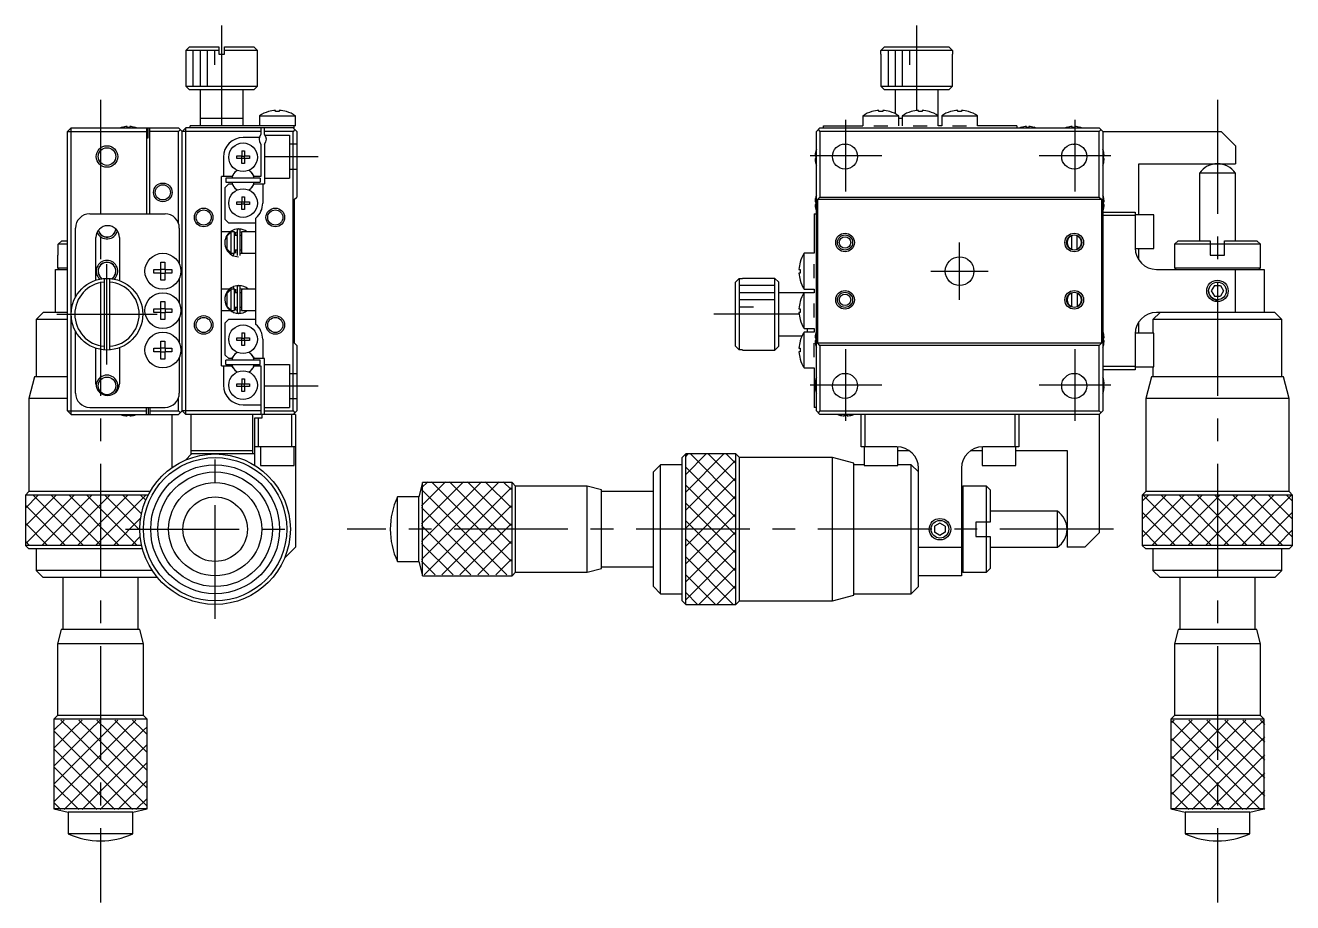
# Model space of a CAD drawing. Extents: x -3 to 367, y -8 to 251.
# Drawn here: x 190 to 366.9, y 64.9 to 187.3 of the extents above; entities that cross this region are included whole.
import ezdxf

# ---------------------------------------------------------------- set-up
doc = ezdxf.new("R2010")
doc.units = 0
doc.header["$LTSCALE"] = 0.5
doc.linetypes.add('CENTER', pattern=[50.8, 31.75, -6.35, 6.35, -6.35])
doc.linetypes.add('DASHED', pattern=[19.05, 12.7, -6.35])
for name, color, linetype in [('MSM_CENTER', 1, 'CENTER'), ('MSM_CONTINUOUS', 7, 'CONTINUOUS'), ('MSM_DASHED', 4, 'DASHED'), ('MSM_NARROW', 5, 'CONTINUOUS')]:
    doc.layers.add(name, color=color, linetype=linetype)

msp = doc.modelspace()

# ---------------------------------------------------------------- linework, layer by layer
at = {"layer": 'MSM_CENTER'}
for p, q in [((217.4, 187.35), (217.4, 173.35)), ((314.45, 187.35), (314.45, 175.464572)), ((200.5, 176.95), (200.5, 64.95)), ((356.45, 176.95), (356.45, 64.95)), ((304.575, 164.175), (304.575, 174.175)), ((336.575, 164.175), (336.575, 174.175)), ((223.4, 169.05), (230.9, 169.05)), ((299.575, 169.175), (309.575, 169.175)), ((331.575, 169.175), (341.575, 169.175)), ((320.45, 149.05), (320.45, 157.05)), ((201.4, 140.05), (201.4, 154.05)), ((316.45, 153.05), (324.45, 153.05)), ((194.4, 147.05), (208.4, 147.05)), ((298.027864, 147.05), (286.15, 147.05)), ((304.575, 132.175), (304.575, 142.175)), ((336.575, 132.175), (336.575, 142.175)), ((223.4, 137.05), (230.9, 137.05)), ((299.575, 137.175), (309.575, 137.175)), ((331.575, 137.175), (341.575, 137.175)), ((216.5, 104.55), (216.5, 129.55)), ((204, 117.05), (229, 117.05)), ((341.95, 117.05), (234.95, 117.05))]:
    msp.add_line(p, q, dxfattribs=at)
at = {"layer": 'MSM_CONTINUOUS'}
for p, q in [((212.9, 184.35), (212.4, 183.85)), ((212.9, 184.35), (217, 184.35)), ((217, 184.35), (217, 183.35)), ((217.8, 184.35), (221.9, 184.35)), ((217.8, 183.35), (217.8, 184.35)), ((222.4, 183.85), (221.9, 184.35)), ((309.466026, 183.85), (309.967813, 184.35)), ((309.967813, 184.35), (318.932187, 184.35)), ((318.932187, 184.35), (319.433974, 183.85)), ((217, 183.85), (212.4, 183.85)), ((212.4, 183.85), (212.4, 178.85)), ((217, 183.35), (217.8, 183.35)), ((222.4, 183.85), (217.8, 183.85)), ((222.4, 178.85), (222.4, 183.85)), ((309.45, 183.35), (309.466026, 183.35)), ((309.45, 183.35), (309.45, 178.85)), ((309.466026, 183.35), (309.466026, 183.85)), ((319.433974, 183.85), (309.466026, 183.85)), ((319.433974, 183.85), (319.433974, 183.35)), ((319.433974, 183.35), (319.45, 183.35)), ((319.45, 178.85), (319.45, 183.35)), ((212.4, 178.85), (222.4, 178.85)), ((212.4, 178.85), (212.9, 178.35)), ((221.9, 178.35), (222.4, 178.85)), ((309.45, 178.85), (319.45, 178.85)), ((309.45, 178.85), (309.95, 178.35)), ((318.95, 178.35), (319.45, 178.85)), ((221.9, 178.35), (212.9, 178.35)), ((214.4, 178.35), (214.4, 173.35)), ((220.4, 173.35), (220.4, 178.35)), ((318.95, 178.35), (309.95, 178.35)), ((311.45, 178.35), (311.45, 175.031129)), ((317.45, 173.35), (317.45, 178.35)), ((223.94141, 175.312581), (223.938067, 175.319436)), ((224.94, 175.312581), (224.94, 175.484953)), ((225.46, 175.312581), (224.94, 175.312581)), ((225.46, 175.484953), (225.46, 175.312581)), ((226.461933, 175.319436), (226.45859, 175.312581)), ((308.19141, 175.312581), (308.188067, 175.319436)), ((309.19, 175.312581), (309.19, 175.484953)), ((309.71, 175.312581), (309.19, 175.312581)), ((309.71, 175.484953), (309.71, 175.312581)), ((310.711933, 175.319436), (310.70859, 175.312581)), ((313.69141, 175.312581), (313.688067, 175.319436)), ((314.69, 175.312581), (314.69, 175.484953)), ((315.21, 175.312581), (314.69, 175.312581)), ((315.21, 175.484953), (315.21, 175.312581)), ((316.211933, 175.319436), (316.20859, 175.312581)), ((319.19141, 175.312581), (319.188067, 175.319436)), ((320.19, 175.312581), (320.19, 175.484953)), ((320.71, 175.312581), (320.19, 175.312581)), ((320.71, 175.484953), (320.71, 175.312581)), ((321.711933, 175.319436), (321.70859, 175.312581)), ((220.4, 174.35), (214.4, 174.35)), ((222.7, 174.741657), (227.7, 174.741657)), ((222.7, 174.741657), (222.7, 173.35)), ((227.7, 173.35), (227.7, 174.741657)), ((306.95, 174.741657), (306.95, 173.35)), ((306.95, 174.741657), (311.95, 174.741657)), ((311.95, 173.35), (311.95, 174.741657)), ((312.45, 174.35), (311.95, 174.35)), ((312.45, 174.741657), (312.45, 173.35)), ((312.45, 174.741657), (317.45, 174.741657)), ((317.95, 174.741657), (317.95, 173.35)), ((317.95, 174.741657), (322.95, 174.741657)), ((322.95, 173.35), (322.95, 174.741657)), ((195.9, 172.55), (196.4, 173.05)), ((195.9, 133.55), (195.9, 172.55)), ((195.9, 172.55), (206.9, 172.55)), ((196.4, 173.05), (211.4, 173.05)), ((196.4, 133.05), (196.4, 173.05)), ((203.513639, 173.119522), (203.511384, 173.124144)), ((204.22, 173.119522), (204.22, 173.239859)), ((204.58, 173.119522), (204.22, 173.119522)), ((204.58, 173.239859), (204.58, 173.119522)), ((205.288616, 173.124144), (205.286361, 173.119522)), ((206.9, 173.05), (206.9, 161.05)), ((206.9, 171.65), (207.15, 171.65)), ((207.15, 171.65), (207.15, 173.05)), ((207.4, 161.05), (207.4, 173.05)), ((211.4, 172.55), (207.4, 172.55)), ((211.4, 173.05), (211.9, 172.55)), ((211.65, 172.8), (211.4, 172.55)), ((211.4, 159.6745), (211.4, 172.55)), ((212.4, 173.05), (211.9, 172.55)), ((211.9, 133.55), (211.9, 172.55)), ((222.9, 172.55), (211.9, 172.55)), ((227.5, 173.05), (212.4, 173.05)), ((212.4, 133.05), (212.4, 173.05)), ((213, 173.05), (213, 173.35)), ((227.7, 173.35), (213, 173.35)), ((222.681754, 171.7), (220.4, 171.7)), ((222.9, 173.05), (222.9, 172.111438)), ((223.4, 172.111438), (223.4, 173.05)), ((227.4, 172.55), (223.4, 172.55)), ((227.4, 173.05), (227.9, 172.55)), ((227.65, 172.8), (227.4, 172.55)), ((227.4, 133.55), (227.4, 172.55)), ((227.5, 173.35), (227.5, 173.05)), ((227.9, 172.55), (227.9, 163.4)), ((300.95, 173.05), (300.45, 172.55)), ((300.45, 133.55), (300.45, 172.55)), ((300.7, 172.8), (300.95, 172.55)), ((300.95, 173.05), (339.95, 173.05)), ((339.95, 172.55), (300.95, 172.55)), ((300.95, 172.55), (300.95, 163.4)), ((301.45, 173.05), (301.45, 173.35)), ((301.45, 173.35), (306.95, 173.35)), ((308.470204, 173.35), (310.429796, 173.35)), ((313.970204, 173.35), (315.929796, 173.35)), ((317.95, 173.35), (317.45, 173.35)), ((319.470204, 173.35), (321.429796, 173.35)), ((328.45, 173.35), (322.95, 173.35)), ((328.45, 173.35), (328.45, 173.05)), ((329.063639, 173.119522), (329.061384, 173.124144)), ((329.77, 173.119522), (329.77, 173.239859)), ((330.13, 173.119522), (329.77, 173.119522)), ((330.13, 173.239859), (330.13, 173.119522)), ((330.838616, 173.124144), (330.836361, 173.119522)), ((335.463639, 173.119522), (335.461384, 173.124144)), ((336.17, 173.119522), (336.17, 173.239859)), ((336.53, 173.119522), (336.17, 173.119522)), ((336.53, 173.239859), (336.53, 173.119522)), ((337.238616, 173.124144), (337.236361, 173.119522)), ((340.45, 172.55), (339.95, 173.05)), ((340.2, 172.8), (339.95, 172.55)), ((339.95, 163.4), (339.95, 172.55)), ((340.45, 172.55), (356.95, 172.55)), ((340.45, 172.55), (340.45, 133.55)), ((358.95, 170.55), (356.95, 172.55)), ((222.9, 170.788562), (222.9, 166.25)), ((223.4, 170.788562), (223.4, 165.25)), ((304.250246, 170.788562), (304.649754, 170.788562)), ((336.250246, 170.788562), (336.649754, 170.788562)), ((358.95, 170.55), (358.95, 168.05)), ((217.65, 168.95), (217.65, 166.25)), ((219.513639, 168.77), (219.513639, 169.13)), ((219.513639, 169.13), (220.22, 169.13)), ((220.22, 168.77), (219.513639, 168.77)), ((220.22, 169.836361), (220.58, 169.836361)), ((220.22, 169.836361), (220.22, 169.13)), ((220.230372, 169.119628), (220.22, 169.13)), ((220.230372, 168.780372), (220.22, 168.77)), ((220.22, 168.063639), (220.22, 168.77)), ((220.230372, 169.119628), (220.569628, 169.119628)), ((220.230372, 168.780372), (220.230372, 169.119628)), ((220.569628, 168.780372), (220.230372, 168.780372)), ((220.569628, 169.119628), (220.58, 169.13)), ((220.569628, 169.119628), (220.569628, 168.780372)), ((220.569628, 168.780372), (220.58, 168.77)), ((220.58, 169.836361), (220.58, 169.13)), ((220.58, 169.13), (221.286361, 169.13)), ((220.58, 168.77), (220.58, 168.063639)), ((221.286361, 168.77), (220.58, 168.77)), ((221.286361, 169.13), (221.286361, 168.77)), ((300.260141, 169.13), (300.380478, 169.13)), ((300.380478, 168.77), (300.260141, 168.77)), ((300.375856, 169.838616), (300.380478, 169.836361)), ((300.380478, 169.13), (300.380478, 168.77)), ((340.519522, 169.836361), (340.524144, 169.838616)), ((340.519522, 169.13), (340.639859, 169.13)), ((340.519522, 168.77), (340.519522, 169.13)), ((340.639859, 168.77), (340.519522, 168.77)), ((218.99936, 166.510095), (218.849194, 166.25)), ((220.58, 168.063639), (220.22, 168.063639)), ((221.950806, 166.25), (221.80064, 166.510095)), ((300.380478, 168.063639), (300.375856, 168.061384)), ((340.524144, 168.061384), (340.519522, 168.063639)), ((345.45, 168.05), (358.95, 168.05)), ((345.45, 160.9), (345.45, 168.05)), ((353.95, 166.708312), (353.95, 157.3)), ((358.95, 166.708312), (353.95, 166.708312)), ((358.95, 157.3), (358.95, 166.708312)), ((217.4, 139.85), (217.4, 166.25)), ((218.849194, 166.25), (217.4, 166.25)), ((218.4, 165.25), (217.9, 164.75)), ((217.9, 160.25), (217.9, 164.75)), ((218, 166.05), (218, 165.45)), ((222.8, 166.05), (218, 166.05)), ((218, 165.45), (222.8, 165.45)), ((218.4, 165.25), (218.849194, 165.25)), ((218.849194, 165.25), (218.99936, 164.989905)), ((221.80064, 164.989905), (221.950806, 165.25)), ((222.9, 166.25), (221.950806, 166.25)), ((221.950806, 165.25), (223.4, 165.25)), ((222.8, 166.05), (222.8, 165.45)), ((223.15, 165.25), (223.15, 162.55)), ((220.22, 163.436361), (220.58, 163.436361)), ((220.22, 163.436361), (220.22, 162.73)), ((220.58, 163.436361), (220.58, 162.73)), ((227.55, 163.05), (227.9, 163.4)), ((227.55, 163.05), (227.55, 143.05)), ((300.375856, 163.438616), (300.380478, 163.436361)), ((300.6, 163.05), (300.95, 163.4)), ((340.3, 163.05), (300.6, 163.05)), ((300.6, 163.05), (300.6, 143.05)), ((300.95, 163.4), (339.95, 163.4)), ((339.95, 163.4), (340.3, 163.05)), ((340.3, 143.05), (340.3, 163.05)), ((340.519522, 163.436361), (340.524144, 163.438616)), ((199, 161.05), (209.5, 161.05)), ((219.513639, 162.37), (219.513639, 162.73)), ((219.513639, 162.73), (220.22, 162.73)), ((220.22, 162.37), (219.513639, 162.37)), ((220.230372, 162.719628), (220.22, 162.73)), ((220.230372, 162.380372), (220.22, 162.37)), ((220.22, 161.663639), (220.22, 162.37)), ((220.58, 161.663639), (220.22, 161.663639)), ((220.230372, 162.719628), (220.569628, 162.719628)), ((220.230372, 162.380372), (220.230372, 162.719628)), ((220.569628, 162.380372), (220.230372, 162.380372)), ((220.569628, 162.719628), (220.58, 162.73)), ((220.569628, 162.719628), (220.569628, 162.380372)), ((220.569628, 162.380372), (220.58, 162.37)), ((220.58, 162.73), (221.286361, 162.73)), ((220.58, 162.37), (220.58, 161.663639)), ((221.286361, 162.37), (220.58, 162.37)), ((221.286361, 162.73), (221.286361, 162.37)), ((300.15, 161.05), (300.45, 161.05)), ((300.15, 161.05), (300.15, 155.55)), ((300.260141, 162.73), (300.380478, 162.73)), ((300.380478, 162.37), (300.260141, 162.37)), ((300.380478, 161.663639), (300.375856, 161.661384)), ((300.380478, 162.73), (300.380478, 162.37)), ((340.45, 161.3), (344.95, 161.3)), ((340.519522, 162.73), (340.639859, 162.73)), ((340.519522, 162.37), (340.519522, 162.73)), ((340.639859, 162.37), (340.519522, 162.37)), ((340.524144, 161.661384), (340.519522, 161.663639)), ((344.95, 161.3), (344.95, 156.3)), ((217.9, 160.25), (218.4, 159.75)), ((222.2, 159.75), (218.4, 159.75)), ((222.2, 145.629062), (222.2, 160.470938)), ((344.95, 160.8), (340.45, 160.8)), ((347.55, 160.9), (344.95, 160.9)), ((347.55, 156.2), (347.55, 160.9)), ((197, 149.424868), (197, 159.05)), ((199.85, 151.803683), (199.85, 157.75)), ((203.15, 157.75), (203.15, 151.733749)), ((211.5, 159.05), (211.5, 154.029796)), ((218.609665, 158.55), (217.4, 158.55)), ((218.2, 157.966515), (218.7, 158.495683)), ((218.2, 156.133485), (218.2, 157.966515)), ((219.2, 158.55), (218.7, 158.55)), ((218.7, 158.55), (218.7, 155.55)), ((219.025829, 158.793007), (219.021396, 158.792423)), ((219.085107, 158.818088), (219.029943, 158.797361)), ((219.199886, 158.435811), (219.593459, 158.541284)), ((219.2, 155.55), (219.2, 158.55)), ((219.593518, 158.05), (219.2, 158.05)), ((219.4, 158.05), (219.4, 158.434574)), ((219.593518, 158.753078), (219.593518, 155.253078)), ((219.993518, 155.253078), (219.993518, 158.753078)), ((220.2, 158.05), (219.993518, 158.05)), ((219.993572, 158.540971), (220.200119, 158.499766)), ((220.2, 158.55), (220.2, 155.55)), ((222.2, 158.55), (220.2, 158.55)), ((336.05, 158.048389), (336.05, 156.051611)), ((336.85, 156.051611), (336.85, 158.048389)), ((194.58392, 156.8), (195.091673, 157.3)), ((194.58392, 155.3), (194.58392, 156.8)), ((195.9, 156.8), (194.58392, 156.8)), ((195.091673, 157.3), (195.9, 157.3)), ((218.7, 155.604317), (218.2, 156.133485)), ((219.2, 156.05), (219.593518, 156.05)), ((219.4, 155.57167), (219.4, 156.05)), ((219.993518, 156.05), (220.2, 156.05)), ((344.951667, 156.2), (347.55, 156.2)), ((345.45, 154.641688), (345.45, 156.2)), ((350.95, 157.3), (350.45, 156.8)), ((350.45, 156.8), (350.45, 153.5)), ((362.45, 156.8), (350.45, 156.8)), ((350.95, 157.3), (355.45, 157.3)), ((355.45, 157.3), (355.45, 155.3)), ((357.45, 157.3), (361.95, 157.3)), ((357.45, 155.3), (357.45, 157.3)), ((362.45, 156.8), (361.95, 157.3)), ((362.45, 153.5), (362.45, 156.8)), ((194.5, 155.3), (194.58392, 155.3)), ((194.5, 155.3), (194.5, 153.5)), ((208.94, 154.30859), (209.46, 154.30859)), ((208.94, 153.31), (208.94, 154.30859)), ((209.46, 154.30859), (209.46, 153.31)), ((218.7, 155.55), (219.2, 155.55)), ((219.02055, 155.214139), (219.029981, 155.210103)), ((219.021133, 155.213794), (219.089289, 155.447529)), ((219.029186, 155.20921), (219.029943, 155.208795)), ((219.082947, 155.188523), (219.769207, 155.054539)), ((219.089289, 155.447529), (219.146468, 155.550052)), ((219.183976, 155.576719), (219.16353, 155.585613)), ((220.228291, 155.514396), (219.993569, 155.464898)), ((220.2, 155.55), (222.2, 155.55)), ((220.334811, 155.549767), (220.228291, 155.514396)), ((298.180564, 154.311933), (298.187419, 154.30859)), ((300.15, 155.55), (298.758343, 155.55)), ((298.758343, 150.55), (298.758343, 155.55)), ((300.15, 152.070204), (300.15, 154.029796)), ((355.45, 155.3), (357.45, 155.3)), ((194.2, 147.3), (194.2, 153.3)), ((194.2, 153.3), (195.9, 153.3)), ((194.5, 153.5), (195.9, 153.5)), ((194.5, 153.5), (194.7, 153.3)), ((207.94141, 152.79), (207.94141, 153.31)), ((207.94141, 153.31), (208.94, 153.31)), ((208.94, 152.79), (207.94141, 152.79)), ((208.898625, 152.79), (208.898625, 153.31)), ((208.94, 153.351375), (209.46, 153.351375)), ((208.94, 151.79141), (208.94, 152.79)), ((209.46, 152.748625), (208.94, 152.748625)), ((209.46, 153.31), (210.45859, 153.31)), ((209.46, 152.79), (209.46, 151.79141)), ((210.45859, 152.79), (209.46, 152.79)), ((209.501375, 153.31), (209.501375, 152.79)), ((210.45859, 153.31), (210.45859, 152.79)), ((298.015047, 153.31), (298.187419, 153.31)), ((298.187419, 152.79), (298.015047, 152.79)), ((298.187419, 153.31), (298.187419, 152.79)), ((347.95, 153.3), (362.95, 153.3)), ((350.45, 153.5), (362.45, 153.5)), ((350.45, 153.5), (350.65, 153.3)), ((358.95, 147.3), (358.95, 153.3)), ((362.25, 153.3), (362.45, 153.5)), ((362.95, 153.3), (362.95, 147.3)), ((201, 152.033974), (201, 142.066026)), ((201.8, 142.066026), (201.8, 152.033974)), ((209.46, 151.79141), (208.94, 151.79141)), ((211.5, 152.070204), (211.5, 148.529796)), ((218.496145, 150.55), (217.4, 150.55)), ((218.2, 149.966515), (218.7, 150.495683)), ((219.2, 150.55), (218.7, 150.55)), ((218.7, 150.55), (218.7, 147.55)), ((219.021133, 150.886206), (219.089289, 150.652471)), ((219.029186, 150.89079), (219.029943, 150.891205)), ((219.768027, 151.045444), (219.084035, 150.911901)), ((219.089289, 150.652471), (219.146468, 150.549948)), ((219.2, 147.55), (219.2, 150.55)), ((219.4, 150.05), (219.4, 150.528326)), ((219.593518, 150.846922), (219.593518, 147.346922)), ((219.993518, 147.346922), (219.993518, 150.846922)), ((219.99354, 150.635106), (220.223207, 150.587084)), ((220.2, 150.55), (220.2, 147.55)), ((222.2, 150.55), (220.2, 150.55)), ((220.223207, 150.587084), (220.334259, 150.550439)), ((289.15, 151.532187), (289.65, 152.033974)), ((289.15, 142.567813), (289.15, 151.532187)), ((289.65, 152.033974), (289.65, 142.066026)), ((289.65, 152.033974), (290.15, 152.033974)), ((294.65, 151.05), (289.65, 151.05)), ((290.15, 152.033974), (290.15, 152.05)), ((294.65, 152.05), (290.15, 152.05)), ((294.65, 142.05), (294.65, 152.05)), ((295.15, 151.55), (294.65, 152.05)), ((295.15, 151.55), (295.15, 142.55)), ((298.187419, 151.79141), (298.180564, 151.788067)), ((298.758343, 150.55), (300.15, 150.55)), ((300.15, 150.55), (300.15, 150.05)), ((356.016987, 151.05), (355.583975, 150.3)), ((356.016987, 151.05), (356.883013, 151.05)), ((356.883013, 151.05), (357.316025, 150.3)), ((208.94, 148.80859), (209.46, 148.80859)), ((208.94, 147.81), (208.94, 148.80859)), ((209.46, 148.80859), (209.46, 147.81)), ((218.2, 148.133485), (218.2, 149.966515)), ((219.593518, 150.05), (219.2, 150.05)), ((220.2, 150.05), (219.993518, 150.05)), ((294.65, 150.05), (289.65, 150.05)), ((294.65, 149.05), (289.65, 149.05)), ((300.15, 150.05), (295.15, 150.05)), ((298.180564, 148.811933), (298.187419, 148.80859)), ((298.758343, 145.05), (298.758343, 150.05)), ((336.05, 150.048389), (336.05, 148.051611)), ((336.85, 150.048389), (336.85, 148.051611)), ((355.583975, 150.3), (356.016987, 149.55)), ((356.016987, 149.55), (356.883013, 149.55)), ((357.316025, 150.3), (356.883013, 149.55)), ((192.5, 147.3), (191.5, 146.3)), ((195.9, 147.3), (192.5, 147.3)), ((207.94141, 147.29), (207.94141, 147.81)), ((207.94141, 147.81), (208.94, 147.81)), ((208.94, 147.29), (207.94141, 147.29)), ((208.898625, 147.29), (208.898625, 147.81)), ((208.94, 147.851375), (209.46, 147.851375)), ((208.94, 146.29141), (208.94, 147.29)), ((209.46, 147.248625), (208.94, 147.248625)), ((209.46, 147.81), (210.45859, 147.81)), ((209.46, 147.29), (209.46, 146.29141)), ((210.45859, 147.29), (209.46, 147.29)), ((209.501375, 147.81), (209.501375, 147.29)), ((210.45859, 147.81), (210.45859, 147.29)), ((217.4, 147.55), (218.608676, 147.55)), ((218.7, 147.604317), (218.2, 148.133485)), ((218.7, 147.55), (219.2, 147.55)), ((219.024183, 147.306666), (219.021396, 147.307577)), ((219.029943, 147.302639), (219.08784, 147.281023)), ((219.593426, 147.55872), (219.199819, 147.664216)), ((219.2, 148.05), (219.593518, 148.05)), ((219.4, 147.665422), (219.4, 148.05)), ((219.993518, 148.05), (220.2, 148.05)), ((220.20009, 147.600226), (219.993522, 147.559023)), ((220.2, 147.55), (222.2, 147.55)), ((291.65, 148.05), (289.65, 148.05)), ((298.015047, 147.81), (298.187419, 147.81)), ((298.187419, 147.29), (298.015047, 147.29)), ((298.187419, 147.81), (298.187419, 147.29)), ((300.15, 146.570204), (300.15, 148.529796)), ((348.45, 147.3), (347.45, 146.3)), ((364.45, 147.3), (347.95, 147.3)), ((365.45, 146.3), (364.45, 147.3)), ((195.9, 146.3), (191.5, 146.3)), ((191.5, 146.3), (191.5, 138.3)), ((209.46, 146.29141), (208.94, 146.29141)), ((211.5, 146.570204), (211.5, 143.029796)), ((218.4, 146.35), (217.9, 145.85)), ((217.9, 141.35), (217.9, 145.85)), ((218.4, 146.35), (222.2, 146.35)), ((298.187419, 146.29141), (298.180564, 146.288067)), ((345.45, 144.4), (345.45, 145.958312)), ((347.45, 146.3), (347.45, 144.4)), ((365.45, 146.3), (347.45, 146.3)), ((365.45, 138.3), (365.45, 146.3)), ((197, 136.05), (197, 144.675132)), ((219.513639, 143.37), (219.513639, 143.73)), ((219.513639, 143.73), (220.22, 143.73)), ((220.22, 143.37), (219.513639, 143.37)), ((220.22, 144.436361), (220.58, 144.436361)), ((220.22, 144.436361), (220.22, 143.73)), ((220.230372, 143.719628), (220.22, 143.73)), ((220.230372, 143.380372), (220.22, 143.37)), ((220.22, 142.663639), (220.22, 143.37)), ((220.230372, 143.719628), (220.569628, 143.719628)), ((220.230372, 143.380372), (220.230372, 143.719628)), ((220.569628, 143.380372), (220.230372, 143.380372)), ((220.569628, 143.719628), (220.58, 143.73)), ((220.569628, 143.719628), (220.569628, 143.380372)), ((220.569628, 143.380372), (220.58, 143.37)), ((220.58, 144.436361), (220.58, 143.73)), ((220.58, 143.73), (221.286361, 143.73)), ((220.58, 143.37), (220.58, 142.663639)), ((221.286361, 143.37), (220.58, 143.37)), ((221.286361, 143.73), (221.286361, 143.37)), ((223.15, 143.55), (223.15, 140.85)), ((295.15, 144.05), (298.468871, 144.05)), ((298.758343, 145.05), (300.15, 145.05)), ((300.15, 144.55), (298.758343, 144.55)), ((298.758343, 139.55), (298.758343, 144.55)), ((299.15, 145.05), (299.15, 144.55)), ((300.15, 145.05), (300.15, 144.55)), ((300.260141, 143.73), (300.380478, 143.73)), ((300.380478, 143.37), (300.260141, 143.37)), ((300.375856, 144.438616), (300.380478, 144.436361)), ((300.380478, 143.73), (300.380478, 143.37)), ((340.519522, 144.436361), (340.524144, 144.438616)), ((340.519522, 143.73), (340.639859, 143.73)), ((340.519522, 143.37), (340.519522, 143.73)), ((340.639859, 143.37), (340.519522, 143.37)), ((344.95, 144.3), (344.95, 139.3)), ((347.55, 144.4), (344.951667, 144.4)), ((347.55, 139.7), (347.55, 144.4)), ((199.85, 137.35), (199.85, 142.296317)), ((203.15, 142.366252), (203.15, 137.35)), ((207.94141, 141.79), (207.94141, 142.31)), ((207.94141, 142.31), (208.94, 142.31)), ((208.94, 141.79), (207.94141, 141.79)), ((208.898625, 141.79), (208.898625, 142.31)), ((208.94, 143.30859), (209.46, 143.30859)), ((208.94, 142.31), (208.94, 143.30859)), ((208.94, 142.351375), (209.46, 142.351375)), ((208.94, 140.79141), (208.94, 141.79)), ((209.46, 141.748625), (208.94, 141.748625)), ((209.46, 143.30859), (209.46, 142.31)), ((209.46, 142.31), (210.45859, 142.31)), ((209.46, 141.79), (209.46, 140.79141)), ((210.45859, 141.79), (209.46, 141.79)), ((209.501375, 142.31), (209.501375, 141.79)), ((210.45859, 142.31), (210.45859, 141.79)), ((220.58, 142.663639), (220.22, 142.663639)), ((227.9, 142.7), (227.55, 143.05)), ((227.9, 142.7), (227.9, 133.55)), ((289.65, 142.066026), (289.15, 142.567813)), ((290.15, 142.066026), (289.65, 142.066026)), ((290.15, 142.05), (290.15, 142.066026)), ((290.15, 142.05), (294.65, 142.05)), ((294.65, 142.05), (295.15, 142.55)), ((298.015047, 142.31), (298.187419, 142.31)), ((298.187419, 141.79), (298.015047, 141.79)), ((298.180564, 143.311933), (298.187419, 143.30859)), ((298.187419, 142.31), (298.187419, 141.79)), ((300.15, 141.070204), (300.15, 143.029796)), ((300.380478, 142.663639), (300.375856, 142.661384)), ((300.6, 143.05), (340.3, 143.05)), ((300.95, 142.7), (300.6, 143.05)), ((300.95, 142.7), (300.95, 133.55)), ((339.95, 142.7), (300.95, 142.7)), ((340.3, 143.05), (339.95, 142.7)), ((339.95, 133.55), (339.95, 142.7)), ((340.524144, 142.661384), (340.519522, 142.663639)), ((209.46, 140.79141), (208.94, 140.79141)), ((211.5, 141.070204), (211.5, 136.05)), ((217.4, 139.85), (218.849194, 139.85)), ((217.65, 139.85), (217.65, 137.15)), ((217.9, 141.35), (218.4, 140.85)), ((218, 140.05), (218, 140.65)), ((222.8, 140.65), (218, 140.65)), ((218, 140.05), (222.8, 140.05)), ((218.849194, 140.85), (218.4, 140.85)), ((218.849194, 140.85), (218.99936, 141.110095)), ((218.99936, 139.589905), (218.849194, 139.85)), ((221.80064, 141.110095), (221.950806, 140.85)), ((221.950806, 139.85), (221.80064, 139.589905)), ((223.4, 140.85), (221.950806, 140.85)), ((221.950806, 139.85), (222.9, 139.85)), ((222.8, 140.05), (222.8, 140.65)), ((222.9, 139.85), (222.9, 133.05)), ((223.4, 133.05), (223.4, 140.85)), ((298.187419, 140.79141), (298.180564, 140.788067)), ((340.45, 139.8), (344.95, 139.8)), ((191.3, 138.3), (190.5, 135.3)), ((195.9, 138.3), (191.3, 138.3)), ((220.22, 138.036361), (220.58, 138.036361)), ((220.22, 138.036361), (220.22, 137.33)), ((220.58, 138.036361), (220.58, 137.33)), ((298.758343, 139.55), (300.15, 139.55)), ((300.15, 139.55), (300.15, 134.05)), ((300.375856, 138.038616), (300.380478, 138.036361)), ((344.95, 139.3), (340.45, 139.3)), ((340.519522, 138.036361), (340.524144, 138.038616)), ((344.95, 139.7), (347.55, 139.7)), ((347.25, 138.3), (346.45, 135.3)), ((365.65, 138.3), (347.25, 138.3)), ((347.45, 139.7), (347.45, 138.3)), ((366.45, 135.3), (365.65, 138.3)), ((219.513639, 136.97), (219.513639, 137.33)), ((219.513639, 137.33), (220.22, 137.33)), ((220.22, 136.97), (219.513639, 136.97)), ((220.230372, 137.319628), (220.22, 137.33)), ((220.230372, 136.980372), (220.22, 136.97)), ((220.22, 136.263639), (220.22, 136.97)), ((220.58, 136.263639), (220.22, 136.263639)), ((220.230372, 137.319628), (220.569628, 137.319628)), ((220.230372, 136.980372), (220.230372, 137.319628)), ((220.569628, 136.980372), (220.230372, 136.980372)), ((220.569628, 137.319628), (220.58, 137.33)), ((220.569628, 137.319628), (220.569628, 136.980372)), ((220.569628, 136.980372), (220.58, 136.97)), ((220.58, 137.33), (221.286361, 137.33)), ((220.58, 136.97), (220.58, 136.263639)), ((221.286361, 136.97), (220.58, 136.97)), ((221.286361, 137.33), (221.286361, 136.97)), ((300.260141, 137.33), (300.380478, 137.33)), ((300.380478, 136.97), (300.260141, 136.97)), ((300.380478, 136.263639), (300.375856, 136.261384)), ((300.380478, 137.33), (300.380478, 136.97)), ((340.519522, 137.33), (340.639859, 137.33)), ((340.519522, 136.97), (340.519522, 137.33)), ((340.639859, 136.97), (340.519522, 136.97)), ((340.524144, 136.261384), (340.519522, 136.263639)), ((195.9, 135.3), (190.5, 135.3)), ((190.5, 135.3), (190.5, 122.3)), ((211.4, 133.55), (211.4, 135.4255)), ((346.45, 135.3), (346.45, 122.3)), ((366.45, 135.3), (346.45, 135.3)), ((366.45, 122.3), (366.45, 135.3)), ((196.4, 133.05), (195.9, 133.55)), ((195.9, 133.55), (206.9, 133.55)), ((196.4, 133.05), (211.4, 133.05)), ((199, 134.05), (209.5, 134.05)), ((203.511384, 132.975856), (203.513639, 132.980478)), ((204.22, 132.980478), (204.58, 132.980478)), ((204.22, 132.860141), (204.22, 132.980478)), ((204.58, 132.980478), (204.58, 132.860141)), ((205.286361, 132.980478), (205.288616, 132.975856)), ((206.9, 133.05), (206.9, 134.05)), ((207.15, 134.05), (207.15, 133.05)), ((207.4, 134.05), (207.4, 133.05)), ((207.4, 133.55), (211.4, 133.55)), ((210.5, 125.666844), (210.5, 133.05)), ((211.4, 133.55), (211.65, 133.3)), ((211.4, 133.05), (211.9, 133.55)), ((212.4, 133.05), (211.9, 133.55)), ((222.9, 133.55), (211.9, 133.55)), ((222.9, 133.05), (212.4, 133.05)), ((213.1, 133.05), (213.1, 127.45)), ((220.4, 134.4), (222.9, 134.4)), ((221.7, 133.05), (221.7, 127.55)), ((223, 133.05), (223, 132.55)), ((227.7, 133.05), (223, 133.05)), ((223.4, 133.55), (227.4, 133.55)), ((227.2, 128.55), (227.2, 133.05)), ((227.4, 133.55), (227.65, 133.3)), ((227.9, 133.55), (227.4, 133.05)), ((227.7, 133.05), (227.7, 114.55)), ((300.45, 134.05), (300.15, 134.05)), ((300.45, 133.55), (300.95, 133.05)), ((300.95, 133.55), (300.7, 133.3)), ((300.95, 133.55), (339.95, 133.55)), ((339.95, 133.05), (300.95, 133.05)), ((303.661384, 132.975856), (303.663639, 132.980478)), ((304.37, 132.980478), (304.73, 132.980478)), ((304.37, 132.860141), (304.37, 132.980478)), ((304.73, 132.980478), (304.73, 132.860141)), ((305.436361, 132.980478), (305.438616, 132.975856)), ((306.7, 128.55), (306.7, 133.05)), ((307.2, 133.05), (307.2, 128.55)), ((328.2, 128.55), (328.2, 133.05)), ((328.7, 133.05), (328.7, 128.55)), ((339.95, 133.55), (340.2, 133.3)), ((339.95, 133.05), (340.45, 133.55)), ((339.95, 133.05), (339.95, 116.55)), ((222, 132.55), (222, 125.994272)), ((223, 132.55), (222, 132.55)), ((222.5, 132.55), (222.5, 128.55)), ((213.2, 127.55), (212.34135, 126.69135)), ((213.1, 128.05), (221.7, 128.05)), ((222, 127.55), (213.2, 127.55)), ((227.7, 128.55), (222, 128.55)), ((222.85, 128.55), (222.85, 125.95)), ((227.55, 125.95), (227.55, 128.55)), ((282.2, 127.55), (281.7, 127.05)), ((289.2, 127.55), (282.2, 127.55)), ((282.2, 106.55), (282.2, 127.55)), ((289.7, 127.05), (289.2, 127.55)), ((289.2, 106.55), (289.2, 127.55)), ((311.7, 128.55), (306.7, 128.55)), ((307.1, 128.55), (307.1, 125.95)), ((311.8, 125.95), (311.8, 128.548333)), ((311.8, 128.05), (313.358312, 128.05)), ((322.041688, 128.05), (323.6, 128.05)), ((323.6, 128.548333), (323.6, 125.95)), ((328.7, 128.55), (323.7, 128.55)), ((328.3, 125.95), (328.3, 128.55)), ((328.3, 128.05), (335.45, 128.05)), ((335.45, 128.05), (335.45, 114.55)), ((222.85, 125.95), (227.55, 125.95)), ((278.7, 126.05), (277.7, 125.05)), ((281.7, 126.05), (278.7, 126.05)), ((278.7, 108.05), (278.7, 126.05)), ((281.7, 107.05), (281.7, 127.05)), ((302.7, 127.05), (289.7, 127.05)), ((289.7, 107.05), (289.7, 127.05)), ((305.7, 126.25), (302.7, 127.05)), ((302.7, 107.05), (302.7, 127.05)), ((305.7, 107.85), (305.7, 126.25)), ((307.1, 126.05), (305.7, 126.05)), ((307.1, 125.95), (311.8, 125.95)), ((313.7, 126.05), (311.8, 126.05)), ((314.7, 125.05), (313.7, 126.05)), ((313.7, 108.05), (313.7, 126.05)), ((323.6, 125.95), (328.3, 125.95)), ((277.7, 109.05), (277.7, 125.05)), ((314.7, 109.05), (314.7, 125.55)), ((320.7, 125.55), (320.7, 110.55)), ((190.5, 122.3), (190, 121.8)), ((207.406733, 122.3), (190.5, 122.3)), ((245.45, 123.55), (244.95, 121.55)), ((257.95, 123.55), (245.45, 123.55)), ((245.45, 110.55), (245.45, 123.55)), ((258.45, 123.05), (257.95, 123.55)), ((257.95, 110.55), (257.95, 123.55)), ((268.45, 123.05), (258.45, 123.05)), ((258.45, 111.05), (258.45, 123.05)), ((270.45, 122.55), (268.45, 123.05)), ((268.45, 111.05), (268.45, 123.05)), ((270.45, 111.55), (270.45, 122.55)), ((277.7, 122.3), (270.45, 122.3)), ((320.9, 123.05), (320.7, 122.85)), ((320.9, 123.05), (320.9, 111.05)), ((324.2, 123.05), (320.9, 123.05)), ((324.7, 122.55), (324.2, 123.05)), ((324.2, 111.05), (324.2, 123.05)), ((324.7, 122.55), (324.7, 118.05)), ((346.45, 122.3), (345.95, 121.8)), ((366.45, 122.3), (346.45, 122.3)), ((366.95, 121.8), (366.45, 122.3)), ((207.13584, 121.8), (190, 121.8)), ((190, 121.8), (190, 114.8)), ((244.95, 121.55), (241.963167, 121.55)), ((241.963167, 112.55), (241.963167, 121.55)), ((244.95, 112.55), (244.95, 121.55)), ((345.95, 121.8), (345.95, 114.8)), ((366.95, 121.8), (345.95, 121.8)), ((366.95, 114.8), (366.95, 121.8)), ((334.108312, 119.55), (324.7, 119.55)), ((334.108312, 114.55), (334.108312, 119.55)), ((317.7, 117.916025), (316.95, 117.483013)), ((316.95, 117.483013), (316.95, 116.616987)), ((318.45, 117.483013), (317.7, 117.916025)), ((318.45, 117.483013), (318.45, 116.616987)), ((322.7, 118.05), (322.7, 116.05)), ((324.7, 118.05), (322.7, 118.05)), ((317.7, 116.183975), (316.95, 116.616987)), ((318.45, 116.616987), (317.7, 116.183975)), ((322.7, 116.05), (324.7, 116.05)), ((324.7, 116.05), (324.7, 111.55)), ((337.95, 114.55), (339.95, 116.55)), ((206.243904, 114.8), (190, 114.8)), ((190, 114.8), (190.5, 114.3)), ((206.366516, 114.3), (190.5, 114.3)), ((191.5, 114.3), (191.5, 111.3)), ((226.214001, 113.064001), (227.7, 114.55)), ((314.7, 114.55), (320.7, 114.55)), ((324.7, 114.55), (334.108312, 114.55)), ((337.95, 114.55), (335.45, 114.55)), ((345.95, 114.8), (346.45, 114.3)), ((366.95, 114.8), (345.95, 114.8)), ((366.45, 114.3), (346.45, 114.3)), ((347.45, 114.3), (347.45, 111.3)), ((365.45, 111.3), (365.45, 114.3)), ((366.45, 114.3), (366.95, 114.8)), ((241.963167, 112.55), (244.95, 112.55)), ((244.95, 112.55), (245.45, 110.55)), ((268.45, 111.05), (270.45, 111.55)), ((270.45, 111.8), (277.7, 111.8)), ((324.2, 111.05), (324.7, 111.55)), ((207.714358, 111.3), (191.5, 111.3)), ((191.5, 111.3), (192.5, 110.3)), ((208.457146, 110.3), (192.5, 110.3)), ((195.25, 110.3), (195.25, 103.05)), ((205.75, 103.05), (205.75, 110.3)), ((245.45, 110.55), (257.95, 110.55)), ((257.95, 110.55), (258.45, 111.05)), ((258.45, 111.05), (268.45, 111.05)), ((320.7, 110.55), (314.7, 110.55)), ((320.7, 111.25), (320.9, 111.05)), ((320.9, 111.05), (324.2, 111.05)), ((347.45, 111.3), (348.45, 110.3)), ((365.45, 111.3), (347.45, 111.3)), ((364.45, 110.3), (348.45, 110.3)), ((351.2, 110.3), (351.2, 103.05)), ((361.7, 103.05), (361.7, 110.3)), ((364.45, 110.3), (365.45, 111.3)), ((277.7, 109.05), (278.7, 108.05)), ((278.7, 108.05), (281.7, 108.05)), ((305.7, 108.05), (313.7, 108.05)), ((313.7, 108.05), (314.7, 109.05)), ((281.7, 107.05), (282.2, 106.55)), ((282.2, 106.55), (289.2, 106.55)), ((289.2, 106.55), (289.7, 107.05)), ((289.7, 107.05), (302.7, 107.05)), ((302.7, 107.05), (305.7, 107.85)), ((195, 103.05), (194.5, 101.05)), ((206, 103.05), (195, 103.05)), ((206.5, 101.05), (206, 103.05)), ((350.95, 103.05), (350.45, 101.05)), ((361.95, 103.05), (350.95, 103.05)), ((362.45, 101.05), (361.95, 103.05)), ((206.5, 101.05), (194.5, 101.05)), ((194.5, 101.05), (194.5, 91.05)), ((206.5, 91.05), (206.5, 101.05)), ((350.45, 101.05), (350.45, 91.05)), ((362.45, 101.05), (350.45, 101.05)), ((362.45, 91.05), (362.45, 101.05)), ((194.5, 91.05), (194, 90.55)), ((207, 90.55), (194, 90.55)), ((194, 90.55), (194, 78.05)), ((206.5, 91.05), (194.5, 91.05)), ((207, 90.55), (206.5, 91.05)), ((207, 78.05), (207, 90.55)), ((350.45, 91.05), (349.95, 90.55)), ((349.95, 90.55), (349.95, 78.05)), ((362.95, 90.55), (349.95, 90.55)), ((362.45, 91.05), (350.45, 91.05)), ((362.95, 90.55), (362.45, 91.05)), ((362.95, 78.05), (362.95, 90.55)), ((207, 78.05), (194, 78.05)), ((194, 78.05), (196, 77.55)), ((205, 77.55), (207, 78.05)), ((349.95, 78.05), (351.95, 77.55)), ((362.95, 78.05), (349.95, 78.05)), ((360.95, 77.55), (362.95, 78.05)), ((205, 77.55), (196, 77.55)), ((196, 77.55), (196, 74.563167)), ((205, 74.563167), (205, 77.55)), ((351.95, 77.55), (351.95, 74.563167)), ((360.95, 77.55), (351.95, 77.55)), ((360.95, 74.563167), (360.95, 77.55)), ((205, 74.563167), (196, 74.563167)), ((360.95, 74.563167), (351.95, 74.563167))]:
    msp.add_line(p, q, dxfattribs=at)
for centre, radius in [((201.4, 169.05), 1.2295), ((220.4, 168.95), 2), ((304.45, 169.05), 1.75), ((336.45, 169.05), 1.75), ((209.2, 164.05), 1.0565), ((220.4, 162.55), 2), ((214.9, 160.55), 1.0565), ((224.9, 160.55), 1.0565), ((304.45, 157.05), 1.0565), ((304.45, 157.05), 0.8), ((336.45, 157.05), 1.0565), ((209.2, 153.05), 2.5), ((320.45, 153.05), 2), ((201.4, 147.05), 5), ((356.45, 150.3), 1.2295), ((209.2, 147.55), 2.5), ((304.45, 149.05), 1.0565), ((304.45, 149.05), 0.8), ((336.45, 149.05), 1.0565), ((214.9, 145.55), 1.0565), ((220.4, 143.55), 2), ((224.9, 145.55), 1.0565), ((209.2, 142.05), 2.5), ((201.4, 137.05), 1.2295), ((220.4, 137.15), 2), ((304.45, 137.05), 1.75), ((336.45, 137.05), 1.75), ((216.5, 117.05), 10.5), ((216.5, 117.05), 10), ((216.5, 117.05), 9), ((216.5, 117.05), 8), ((216.5, 117.05), 6.5), ((216.5, 117.05), 4.5), ((317.7, 117.05), 1.2295)]:
    msp.add_circle(centre, radius, dxfattribs=at)
for centre, radius, start, end in [((225.2, 171), 4.5, 106.285843, 123.748989), ((225.2, 171), 4.492483, 93.317816, 106.26943), ((225.2, 171), 4.492483, 73.73057, 86.682184), ((225.2, 171), 4.5, 56.251011, 73.714157), ((309.45, 171), 4.5, 106.285843, 123.748989), ((309.45, 171), 4.492483, 93.317816, 106.26943), ((309.45, 171), 4.492483, 73.73057, 86.682184), ((309.45, 171), 4.5, 56.251011, 73.714157), ((314.95, 171), 4.5, 106.285843, 123.748989), ((314.95, 171), 4.492483, 93.317816, 106.26943), ((314.95, 171), 4.492483, 73.73057, 86.682184), ((314.95, 171), 4.5, 56.251011, 73.714157), ((320.45, 171), 4.5, 106.285843, 123.748989), ((320.45, 171), 4.492483, 93.317816, 106.26943), ((320.45, 171), 4.492483, 73.73057, 86.682184), ((320.45, 171), 4.5, 56.251011, 73.714157), ((204.4, 170.05), 3.2, 106.122533, 110.364135), ((204.4, 170.05), 3.194933, 93.229709, 106.106712), ((204.4, 170.05), 3.194933, 73.893288, 86.770291), ((204.4, 170.05), 3.2, 69.635865, 73.877467), ((220.4, 168.95), 2.75, 90, 180), ((223.65, 171.45), 1, 138.590378, 221.409622), ((222.65, 171.45), 1, 318.590378, 41.409622), ((329.95, 170.05), 3.2, 106.122533, 110.364135), ((329.95, 170.05), 3.194933, 93.229709, 106.106712), ((329.95, 170.05), 3.194933, 73.893288, 86.770291), ((329.95, 170.05), 3.2, 69.635865, 73.877467), ((336.35, 170.05), 3.2, 106.122533, 110.364135), ((336.35, 170.05), 3.194933, 93.229709, 106.106712), ((336.35, 170.05), 3.194933, 73.893288, 86.770291), ((336.35, 170.05), 3.2, 69.635865, 73.877467), ((303.45, 168.95), 3.2, 159.635865, 163.877467), ((337.45, 168.95), 3.2, 16.122533, 20.364135), ((303.45, 168.95), 3.194933, 163.893288, 176.770291), ((303.45, 168.95), 3.194933, 183.229709, 196.106712), ((337.45, 168.95), 3.194933, 3.229709, 16.106712), ((337.45, 168.95), 3.194933, 343.893288, 356.770291), ((220.4, 165.749999), 1.5875, 120.433182, 169.10691), ((220.514905, 165.635095), 1.75, 121.881533, 150), ((220.4, 165.749999), 1.5875, 10.89309, 59.566818), ((220.285095, 165.635095), 1.75, 30, 58.118467), ((303.45, 168.95), 3.2, 196.122533, 200.364135), ((337.45, 168.95), 3.2, 339.635865, 343.877467), ((356.45, 165.05), 3, 33.55731, 146.44269), ((220.4, 165.749999), 1.5875, 190.893016, 239.566737), ((220.514905, 165.864905), 1.75, 210, 238.118467), ((220.4, 165.749999), 1.5875, 300.433263, 349.106984), ((220.285095, 165.864905), 1.75, 301.881533, 330), ((303.45, 162.55), 3.194933, 163.893288, 176.770291), ((303.45, 162.55), 3.2, 159.635865, 163.877467), ((337.45, 162.55), 3.2, 16.122533, 20.364135), ((337.45, 162.55), 3.194933, 3.229709, 16.106712), ((199, 159.05), 2, 90, 180), ((209.5, 159.05), 2, 0, 90), ((220.4, 162.55), 2.75, 310.885193, 0), ((303.45, 162.55), 3.194933, 183.229709, 196.106712), ((303.45, 162.55), 3.2, 196.122533, 200.364135), ((337.45, 162.55), 3.2, 339.635865, 343.877467), ((337.45, 162.55), 3.194933, 343.893288, 356.770291), ((201.5, 157.75), 1.65, 0, 180), ((201.4, 159.05), 1.25, 193.934541, 354.86287), ((201.4, 159.05), 1.2295, 193.17475759, 355.62265312), ((219.793523, 157.003076), 1.948828, 125.527392, 246.941699), ((219.795186, 156.997306), 1.95449, 90.807854, 125.46878), ((219.793518, 158.753078), 0.2, 0, 180), ((219.794149, 157.005904), 1.945793, 52.533808, 89.180643), ((336.45, 157.05), 1, 113.578178, 246.421822), ((336.45, 157.05), 1, 293.578178, 66.421822), ((347.95, 156.3), 3, 180, 270), ((201.4, 153.05), 1.25, 303.12294, 236.87706), ((201.4, 153.05), 1.2295, 302.003161, 237.996839), ((302.5, 153.05), 4.492483, 163.73057, 176.682184), ((302.5, 153.05), 4.5, 146.251011, 163.714157), ((302.5, 153.05), 4.492483, 183.317816, 196.26943), ((201.4, 147.05), 4.5, 95.099689, 264.900311), ((201.4, 147.05), 4.5, 275.099689, 84.900311), ((219.793916, 149.097068), 1.948849, 113.070586, 269.197143), ((219.793518, 150.846922), 0.2, 0, 180), ((219.791772, 149.092988), 1.952708, 48.275844, 89.150244), ((302.5, 153.05), 4.5, 196.285843, 213.748989), ((302.5, 147.55), 4.492483, 163.73057, 176.682184), ((302.5, 147.55), 4.5, 146.251011, 163.714157), ((336.45, 149.05), 1, 113.578178, 246.421822), ((336.45, 149.05), 1, 293.578178, 66.421822), ((356.45, 150.3), 1.25, 180, 270), ((219.793518, 147.346922), 0.2, 180, 0), ((219.794835, 149.092089), 1.943782, 270.705552, 307.486733), ((302.5, 147.55), 4.492483, 183.317816, 196.26943), ((347.95, 144.3), 3, 90, 180), ((220.4, 143.55), 2.75, 0, 49.114807), ((302.5, 147.55), 4.5, 196.285843, 213.748989), ((302.5, 142.05), 4.5, 146.251011, 163.714157), ((303.45, 143.55), 3.194933, 163.893288, 176.770291), ((303.45, 143.55), 3.194933, 183.229709, 196.106712), ((303.45, 143.55), 3.2, 159.635865, 163.877467), ((337.45, 143.55), 3.2, 16.122533, 20.364135), ((337.45, 143.55), 3.194933, 3.229709, 16.106712), ((337.45, 143.55), 3.194933, 343.893288, 356.770291), ((220.4, 140.350001), 1.5875, 120.433263, 169.106984), ((220.514905, 140.235095), 1.75, 121.881533, 150), ((220.4, 140.350001), 1.5875, 10.893016, 59.566737), ((220.285095, 140.235095), 1.75, 30, 58.118467), ((302.5, 142.05), 4.492483, 163.73057, 176.682184), ((302.5, 142.05), 4.492483, 183.317816, 196.26943), ((303.45, 143.55), 3.2, 196.122533, 200.364135), ((337.45, 143.55), 3.2, 339.635865, 343.877467), ((220.4, 140.350001), 1.5875, 190.89309, 239.566818), ((220.4, 140.350001), 1.5875, 300.433182, 349.10691), ((302.5, 142.05), 4.5, 196.285843, 213.748989), ((220.514905, 140.464905), 1.75, 210, 238.118467), ((220.285095, 140.464905), 1.75, 301.881533, 330), ((303.45, 137.15), 3.194933, 163.893288, 176.770291), ((303.45, 137.15), 3.2, 159.635865, 163.877467), ((337.45, 137.15), 3.2, 16.122533, 20.364135), ((337.45, 137.15), 3.194933, 3.229709, 16.106712), ((201.5, 137.35), 1.65, 180, 0), ((220.4, 137.15), 2.75, 180, 270), ((303.45, 137.15), 3.194933, 183.229709, 196.106712), ((303.45, 137.15), 3.2, 196.122533, 200.364135), ((337.45, 137.15), 3.2, 339.635865, 343.877467), ((337.45, 137.15), 3.194933, 343.893288, 356.770291), ((199, 136.05), 2, 180, 270), ((209.5, 136.05), 2, 270, 0), ((204.4, 136.05), 3.2, 249.635849, 253.877467), ((204.4, 136.05), 3.194933, 253.893288, 266.770291), ((204.4, 136.05), 3.194933, 273.229709, 286.106712), ((204.4, 136.05), 3.2, 286.122533, 290.364135), ((304.55, 136.05), 3.2, 249.635865, 253.877467), ((304.55, 136.05), 3.194933, 253.893288, 266.770291), ((304.55, 136.05), 3.194933, 273.229709, 286.106712), ((304.55, 136.05), 3.2, 286.122533, 290.364135), ((311.7, 125.55), 3, 0, 90), ((323.7, 125.55), 3, 90, 180), ((251.45, 117.05), 10.5, 154.623066, 205.376934), ((332.45, 117.05), 3, 303.55731, 56.44269), ((200.5, 84.05), 10.5, 244.623066, 295.376934), ((356.45, 84.05), 10.5, 244.623066, 295.376934)]:
    msp.add_arc(centre, radius, start, end, dxfattribs=at)
at = {"layer": 'MSM_DASHED'}
for p, q in [((223.4, 172.05), (226.9, 172.05)), ((226.9, 172.05), (226.9, 166.05)), ((226.9, 170.8), (227.9, 170.8)), ((226.9, 167.3), (227.9, 167.3)), ((223.4, 166.05), (226.9, 166.05)), ((223.4, 140.05), (226.9, 140.05)), ((226.9, 140.05), (226.9, 134.05)), ((226.9, 138.8), (227.9, 138.8)), ((226.9, 135.3), (227.9, 135.3)), ((223.4, 134.05), (226.9, 134.05))]:
    msp.add_line(p, q, dxfattribs=at)
at = {"layer": 'MSM_NARROW'}
for p, q in [((213.4, 183.85), (213.4, 178.85)), ((214.4, 183.85), (214.4, 178.85)), ((215.4, 183.85), (215.4, 178.85)), ((216.4, 183.85), (216.4, 181.85)), ((310.45, 183.85), (310.45, 178.85)), ((311.45, 183.85), (311.45, 178.85)), ((312.45, 183.85), (312.45, 178.85)), ((313.45, 183.85), (313.45, 181.85)), ((282.2, 127.2), (282.55, 127.55)), ((282.2, 124.7), (285.05, 127.55)), ((282.2, 122.2), (287.55, 127.55)), ((282.85, 127.55), (289.2, 121.2)), ((285.35, 127.55), (289.2, 123.7)), ((287.85, 127.55), (289.2, 126.2)), ((282.2, 119.7), (289.2, 126.7)), ((282.2, 125.7), (289.2, 118.7)), ((282.2, 117.2), (289.2, 124.2)), ((245.325, 122.825), (246.175, 123.675)), ((245.325, 120.325), (248.675, 123.675)), ((245.325, 117.825), (251.175, 123.675)), ((245.325, 115.325), (253.675, 123.675)), ((245.325, 112.825), (256.175, 123.675)), ((245.325, 122.575), (257.225, 110.675)), ((245.675, 110.675), (257.825, 122.825)), ((246.725, 123.675), (257.825, 112.575)), ((249.225, 123.675), (257.825, 115.075)), ((251.725, 123.675), (257.825, 117.575)), ((254.225, 123.675), (257.825, 120.075)), ((256.725, 123.675), (257.825, 122.575)), ((282.2, 123.2), (289.2, 116.2)), ((190, 120), (191.8, 121.8)), ((190, 117.5), (194.3, 121.8)), ((190, 115), (196.8, 121.8)), ((190, 120.4), (195.6, 114.8)), ((191.1, 121.8), (198.1, 114.8)), ((192.3, 114.8), (199.3, 121.8)), ((193.6, 121.8), (200.6, 114.8)), ((194.8, 114.8), (201.8, 121.8)), ((196.1, 121.8), (203.1, 114.8)), ((197.3, 114.8), (204.3, 121.8)), ((198.6, 121.8), (205.6, 114.8)), ((199.8, 114.8), (206.8, 121.8)), ((201.1, 121.8), (206.001286, 116.898714)), ((203.6, 121.8), (206.218753, 119.181247)), ((206.1, 121.8), (206.808866, 121.091134)), ((282.2, 114.7), (289.2, 121.7)), ((282.2, 120.7), (289.2, 113.7)), ((345.95, 120.95), (346.8, 121.8)), ((345.95, 118.45), (349.3, 121.8)), ((345.95, 115.95), (351.8, 121.8)), ((346.1, 121.8), (353.1, 114.8)), ((347.3, 114.8), (354.3, 121.8)), ((348.6, 121.8), (355.6, 114.8)), ((349.8, 114.8), (356.8, 121.8)), ((351.1, 121.8), (358.1, 114.8)), ((352.3, 114.8), (359.3, 121.8)), ((353.6, 121.8), (360.6, 114.8)), ((354.8, 114.8), (361.8, 121.8)), ((356.1, 121.8), (363.1, 114.8)), ((357.3, 114.8), (364.3, 121.8)), ((358.6, 121.8), (365.6, 114.8)), ((359.8, 114.8), (366.8, 121.8)), ((361.1, 121.8), (366.95, 115.95)), ((363.6, 121.8), (366.95, 118.45)), ((366.1, 121.8), (366.95, 120.95)), ((202.3, 114.8), (206.117782, 118.617782)), ((245.325, 120.075), (254.725, 110.675)), ((248.175, 110.675), (257.825, 120.325)), ((282.2, 112.2), (289.2, 119.2)), ((345.95, 119.45), (350.6, 114.8)), ((362.3, 114.8), (366.95, 119.45)), ((190, 117.9), (193.1, 114.8)), ((245.325, 117.575), (252.225, 110.675)), ((250.675, 110.675), (257.825, 117.825)), ((282.2, 118.2), (289.2, 111.2)), ((345.95, 116.95), (348.1, 114.8)), ((364.8, 114.8), (366.95, 116.95)), ((190, 115.4), (190.6, 114.8)), ((204.8, 114.8), (206.048025, 116.048025)), ((245.325, 115.075), (249.725, 110.675)), ((253.175, 110.675), (257.825, 115.325)), ((282.2, 109.7), (289.2, 116.7)), ((282.2, 115.7), (289.2, 108.7)), ((282.2, 107.2), (289.2, 114.2)), ((245.325, 112.575), (247.225, 110.675)), ((255.675, 110.675), (257.825, 112.825)), ((282.2, 113.2), (288.85, 106.55)), ((284.05, 106.55), (289.2, 111.7)), ((282.2, 110.7), (286.35, 106.55)), ((282.2, 108.2), (283.85, 106.55)), ((286.55, 106.55), (289.2, 109.2)), ((289.05, 106.55), (289.2, 106.7)), ((194, 89), (195.425, 90.425)), ((194.975, 90.425), (196.45, 88.95)), ((196.45, 88.95), (197.925, 90.425)), ((197.475, 90.425), (198.95, 88.95)), ((198.95, 88.95), (200.425, 90.425)), ((199.975, 90.425), (201.45, 88.95)), ((201.45, 88.95), (202.925, 90.425)), ((202.475, 90.425), (203.95, 88.95)), ((203.95, 88.95), (205.425, 90.425)), ((204.975, 90.425), (206.45, 88.95)), ((350.075, 90.075), (350.425, 90.425)), ((350.075, 87.575), (352.925, 90.425)), ((350.075, 85.075), (355.425, 90.425)), ((350.075, 82.575), (357.925, 90.425)), ((350.075, 80.075), (360.425, 90.425)), ((350.075, 90.325), (351.45, 88.95)), ((352.475, 90.425), (363.075, 79.825)), ((354.975, 90.425), (363.075, 82.325)), ((357.475, 90.425), (363.075, 84.825)), ((359.975, 90.425), (363.075, 87.325)), ((361.45, 88.95), (362.925, 90.425)), ((362.475, 90.425), (363.075, 89.825)), ((194, 86.5), (196.45, 88.95)), ((194, 84), (198.95, 88.95)), ((194, 81.5), (201.45, 88.95)), ((194, 79), (203.95, 88.95)), ((194, 88.9), (204.975, 77.925)), ((195.425, 77.925), (206.45, 88.95)), ((196.45, 88.95), (207, 78.4)), ((198.95, 88.95), (207, 80.9)), ((201.45, 88.95), (207, 83.4)), ((203.95, 88.95), (207, 85.9)), ((206.45, 88.95), (207, 89.5)), ((206.45, 88.95), (207, 88.4)), ((350.425, 77.925), (361.45, 88.95)), ((351.45, 88.95), (362.475, 77.925)), ((197.925, 77.925), (207, 87)), ((350.075, 87.825), (359.975, 77.925)), ((352.925, 77.925), (363.075, 88.075)), ((194, 86.4), (202.475, 77.925)), ((350.075, 85.325), (357.475, 77.925)), ((355.425, 77.925), (363.075, 85.575)), ((194, 83.9), (199.975, 77.925)), ((200.425, 77.925), (207, 84.5)), ((194, 81.4), (197.475, 77.925)), ((202.925, 77.925), (207, 82)), ((350.075, 82.825), (354.975, 77.925)), ((357.925, 77.925), (363.075, 83.075)), ((350.075, 80.325), (352.475, 77.925)), ((360.425, 77.925), (363.075, 80.575)), ((194, 78.9), (194.975, 77.925)), ((205.425, 77.925), (207, 79.5)), ((362.925, 77.925), (363.075, 78.075))]:
    msp.add_line(p, q, dxfattribs=at)
for centre, radius in [((201.4, 169.05), 1.5), ((209.2, 164.05), 1.3), ((214.9, 160.55), 1.3), ((224.9, 160.55), 1.3), ((304.45, 157.05), 1.3), ((336.45, 157.05), 1.3), ((356.45, 150.3), 1.5), ((304.45, 149.05), 1.3), ((336.45, 149.05), 1.3), ((214.9, 145.55), 1.3), ((224.9, 145.55), 1.3), ((317.7, 117.05), 1.5)]:
    msp.add_circle(centre, radius, dxfattribs=at)
for centre, start, end in [((201.4, 159.05), 202.6880876, 346.10932311), ((201.4, 153.05), 312.59881289, 227.40118711), ((201.4, 137.05), 318.44559286, 184.6845095)]:
    msp.add_arc(centre, 1.5, start, end, dxfattribs=at)

doc.saveas('drawing.dxf')
